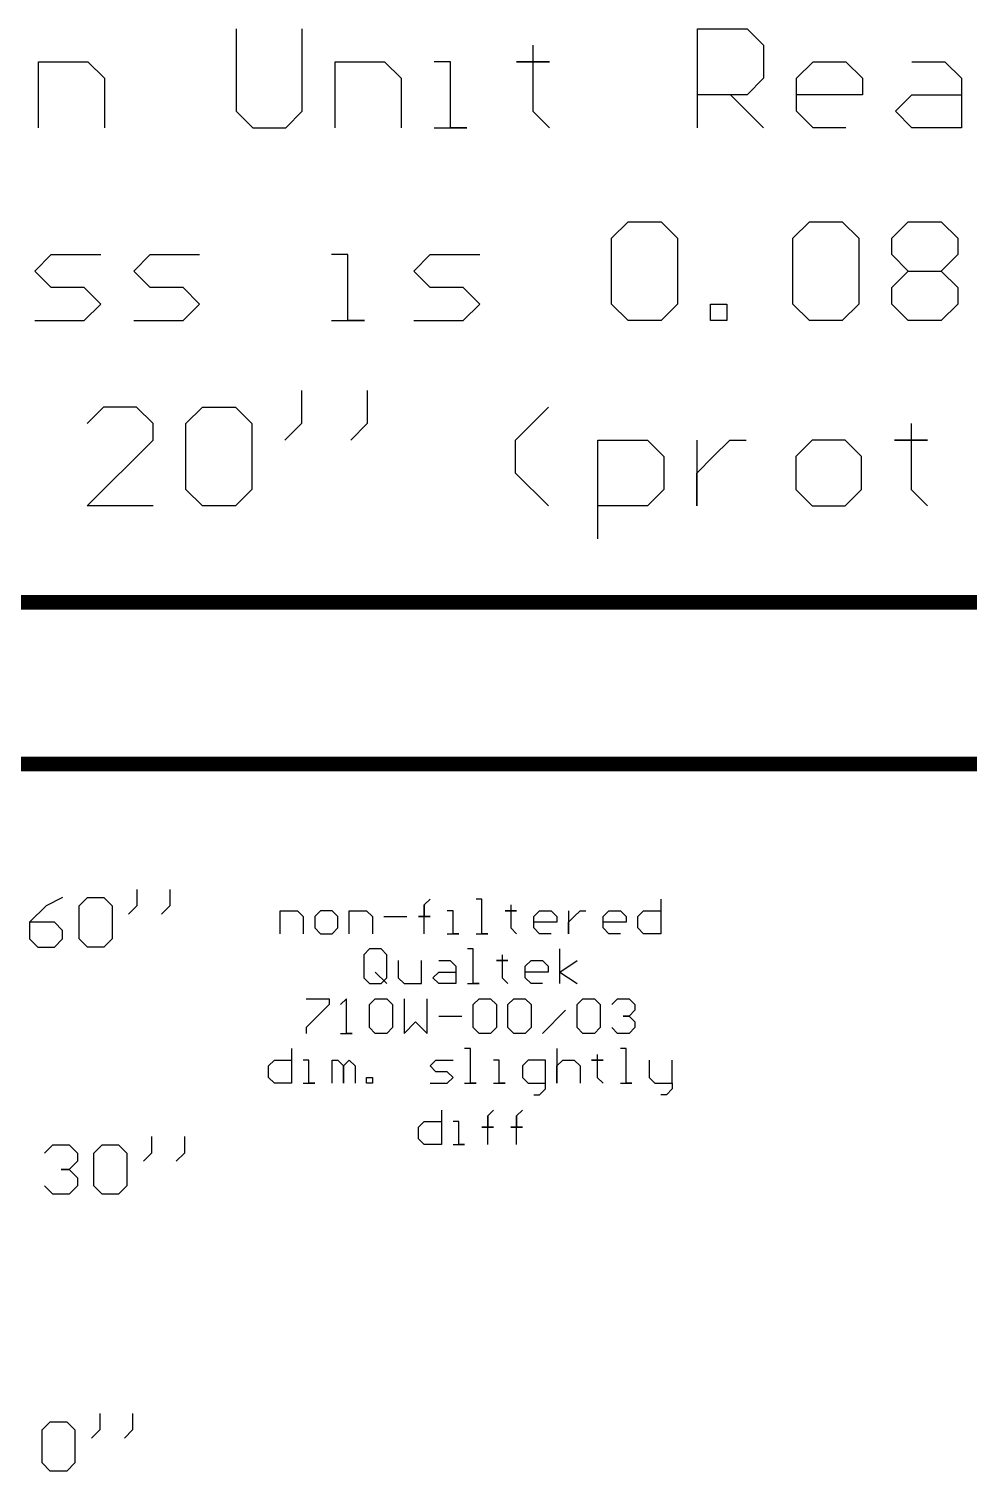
# Model space of a CAD drawing. Extents: x 0 to 21.5, y -4.9 to 8.4.
# Drawn here: x 10.517 to 12.418, y 5.463 to 8.38 of the extents above; entities that cross this region are included whole.
import ezdxf

# ---------------------------------------------------------------- set-up
doc = ezdxf.new("R2010")
doc.units = 0
doc.header["$MEASUREMENT"] = 0
doc.layers.add('MECHANICAL1', color=6, linetype='CONTINUOUS')
doc.layers.add('TOPLAYER', color=1, linetype='CONTINUOUS')

msp = doc.modelspace()

# ---------------------------------------------------------------- linework, layer by layer
at = {"layer": 'MECHANICAL1'}
for p, q in [((10.9365, 8.3799), (10.9365, 8.2133)), ((11.0698, 8.2133), (11.0698, 8.3799)), ((11.8695, 8.18), (11.8695, 8.3799)), ((11.8695, 8.3799), (11.9695, 8.3799)), ((11.9695, 8.3799), (12.0028, 8.3466)), ((11.5363, 8.3466), (11.5363, 8.3133)), ((12.0028, 8.3466), (12.0028, 8.28)), ((10.5366, 8.18), (10.5366, 8.3133)), ((10.5366, 8.3133), (10.6366, 8.3133)), ((10.6366, 8.3133), (10.6699, 8.28)), ((11.1364, 8.18), (11.1364, 8.3133)), ((11.1364, 8.3133), (11.2364, 8.3133)), ((11.2364, 8.3133), (11.2697, 8.28)), ((11.3697, 8.3133), (11.3364, 8.3133)), ((11.3697, 8.18), (11.3697, 8.3133)), ((11.5363, 8.3133), (11.503, 8.3133)), ((11.503, 8.3133), (11.5696, 8.3133)), ((11.5696, 8.3133), (11.5363, 8.3133)), ((11.5363, 8.3133), (11.5363, 8.2133)), ((12.0695, 8.28), (12.1028, 8.3133)), ((12.1028, 8.3133), (12.1694, 8.3133)), ((12.1694, 8.3133), (12.2028, 8.28)), ((12.3027, 8.3133), (12.3694, 8.3133)), ((12.3694, 8.3133), (12.4027, 8.28)), ((10.6699, 8.28), (10.6699, 8.18)), ((11.2697, 8.28), (11.2697, 8.18)), ((12.0028, 8.28), (11.9695, 8.2466)), ((12.0695, 8.2133), (12.0695, 8.28)), ((12.2028, 8.28), (12.2028, 8.2466)), ((12.4027, 8.28), (12.4027, 8.18)), ((11.9695, 8.2466), (11.8695, 8.2466)), ((11.9362, 8.2466), (12.0028, 8.18)), ((12.2028, 8.2466), (12.0695, 8.2466)), ((12.2694, 8.2133), (12.3027, 8.2466)), ((12.3027, 8.2466), (12.4027, 8.2466)), ((10.9365, 8.2133), (10.9698, 8.18)), ((11.0365, 8.18), (11.0698, 8.2133)), ((11.5363, 8.2133), (11.5696, 8.18)), ((12.1028, 8.18), (12.0695, 8.2133)), ((12.3027, 8.18), (12.2694, 8.2133)), ((10.9698, 8.18), (11.0365, 8.18)), ((11.3364, 8.18), (11.403, 8.18)), ((11.403, 8.18), (11.3697, 8.18)), ((12.1694, 8.18), (12.1028, 8.18)), ((12.4027, 8.18), (12.3027, 8.18)), ((11.6955, 7.9566), (11.7288, 7.9899)), ((11.7288, 7.9899), (11.7954, 7.9899)), ((11.7954, 7.9899), (11.8288, 7.9566)), ((12.062, 7.9566), (12.0954, 7.9899)), ((12.0954, 7.9899), (12.162, 7.9899)), ((12.162, 7.9899), (12.1953, 7.9566)), ((12.262, 7.9566), (12.2953, 7.9899)), ((12.2953, 7.9899), (12.3619, 7.9899)), ((12.3619, 7.9899), (12.3953, 7.9566)), ((11.6955, 7.8233), (11.6955, 7.9566)), ((11.8288, 7.9566), (11.8288, 7.8233)), ((12.062, 7.8233), (12.062, 7.9566)), ((12.1953, 7.9566), (12.1953, 7.8233)), ((12.262, 7.9233), (12.262, 7.9566)), ((12.3953, 7.9566), (12.3953, 7.9233)), ((10.5292, 7.89), (10.5625, 7.9233)), ((10.5625, 7.9233), (10.6625, 7.9233)), ((10.7291, 7.89), (10.7625, 7.9233)), ((10.7625, 7.9233), (10.8624, 7.9233)), ((11.1623, 7.9233), (11.129, 7.9233)), ((11.1623, 7.79), (11.1623, 7.9233)), ((11.2956, 7.89), (11.3289, 7.9233)), ((11.3289, 7.9233), (11.4289, 7.9233)), ((12.2953, 7.89), (12.262, 7.9233)), ((12.3953, 7.9233), (12.3619, 7.89)), ((10.5625, 7.8566), (10.5292, 7.89)), ((10.7625, 7.8566), (10.7291, 7.89)), ((11.3289, 7.8566), (11.2956, 7.89)), ((12.262, 7.8566), (12.2953, 7.89)), ((12.2953, 7.89), (12.3619, 7.89)), ((12.3619, 7.89), (12.3953, 7.8566)), ((10.6292, 7.8566), (10.5625, 7.8566)), ((10.6625, 7.8233), (10.6292, 7.8566)), ((10.8291, 7.8566), (10.7625, 7.8566)), ((10.8624, 7.8233), (10.8291, 7.8566)), ((11.3956, 7.8566), (11.3289, 7.8566)), ((11.4289, 7.8233), (11.3956, 7.8566)), ((12.262, 7.8233), (12.262, 7.8566)), ((12.3953, 7.8566), (12.3953, 7.8233)), ((10.6292, 7.79), (10.6625, 7.8233)), ((10.8291, 7.79), (10.8624, 7.8233)), ((11.3956, 7.79), (11.4289, 7.8233)), ((11.7288, 7.79), (11.6955, 7.8233)), ((11.8288, 7.8233), (11.7954, 7.79)), ((11.8954, 7.79), (11.8954, 7.8233)), ((11.8954, 7.8233), (11.9287, 7.8233)), ((11.9287, 7.8233), (11.9287, 7.79)), ((12.0954, 7.79), (12.062, 7.8233)), ((12.1953, 7.8233), (12.162, 7.79)), ((12.2953, 7.79), (12.262, 7.8233)), ((12.3953, 7.8233), (12.3619, 7.79)), ((10.5292, 7.79), (10.6292, 7.79)), ((10.7291, 7.79), (10.8291, 7.79)), ((11.129, 7.79), (11.1956, 7.79)), ((11.1956, 7.79), (11.1623, 7.79)), ((11.2956, 7.79), (11.3956, 7.79)), ((11.7954, 7.79), (11.7288, 7.79)), ((11.9287, 7.79), (11.8954, 7.79)), ((12.162, 7.79), (12.0954, 7.79)), ((12.3619, 7.79), (12.2953, 7.79)), ((11.0681, 7.6483), (11.0681, 7.5816)), ((11.2014, 7.6483), (11.2014, 7.5816)), ((10.6682, 7.6149), (10.6349, 7.5816)), ((10.7348, 7.6149), (10.6682, 7.6149)), ((10.7682, 7.5816), (10.7348, 7.6149)), ((10.8348, 7.5816), (10.8681, 7.6149)), ((10.8681, 7.6149), (10.9348, 7.6149)), ((10.9348, 7.6149), (10.9681, 7.5816)), ((11.5013, 7.5483), (11.5679, 7.6149)), ((10.7682, 7.5483), (10.7682, 7.5816)), ((10.8348, 7.4483), (10.8348, 7.5816)), ((10.9681, 7.5816), (10.9681, 7.4483)), ((11.0681, 7.5816), (11.0347, 7.5483)), ((11.2014, 7.5816), (11.168, 7.5483)), ((12.301, 7.5816), (12.301, 7.5483)), ((10.6349, 7.415), (10.7682, 7.5483)), ((11.5013, 7.4816), (11.5013, 7.5483)), ((11.6679, 7.3484), (11.6679, 7.5483)), ((11.6679, 7.5483), (11.7678, 7.5483)), ((11.7678, 7.5483), (11.8012, 7.515)), ((11.8678, 7.5483), (11.8678, 7.415)), ((11.9011, 7.515), (11.9344, 7.5483)), ((11.9344, 7.5483), (11.9678, 7.5483)), ((12.1011, 7.5483), (12.0677, 7.515)), ((12.1677, 7.5483), (12.1011, 7.5483)), ((12.201, 7.515), (12.1677, 7.5483)), ((12.301, 7.5483), (12.2677, 7.5483)), ((12.2677, 7.5483), (12.3343, 7.5483)), ((12.3343, 7.5483), (12.301, 7.5483)), ((12.301, 7.5483), (12.301, 7.4483)), ((11.8012, 7.515), (11.8012, 7.4483)), ((11.8678, 7.4816), (11.9011, 7.515)), ((12.0677, 7.515), (12.0677, 7.4483)), ((12.201, 7.4483), (12.201, 7.515)), ((11.5679, 7.415), (11.5013, 7.4816)), ((11.8678, 7.415), (11.8678, 7.4816)), ((10.8681, 7.415), (10.8348, 7.4483)), ((10.9681, 7.4483), (10.9348, 7.415)), ((11.8012, 7.4483), (11.7678, 7.415)), ((12.0677, 7.4483), (12.1011, 7.415)), ((12.1677, 7.415), (12.201, 7.4483)), ((12.301, 7.4483), (12.3343, 7.415)), ((10.7682, 7.415), (10.6349, 7.415)), ((10.9348, 7.415), (10.8681, 7.415)), ((11.7678, 7.415), (11.6679, 7.415)), ((12.1011, 7.415), (12.1677, 7.415)), ((10.5854, 6.623), (10.5521, 6.6063)), ((10.6187, 6.6063), (10.6354, 6.623)), ((10.6354, 6.623), (10.6687, 6.623)), ((10.6687, 6.623), (10.6854, 6.6063)), ((10.7353, 6.6396), (10.7353, 6.6063)), ((10.802, 6.6396), (10.802, 6.6063)), ((10.5521, 6.6063), (10.5187, 6.573)), ((10.6187, 6.5397), (10.6187, 6.6063)), ((10.6854, 6.6063), (10.6854, 6.5397)), ((10.7353, 6.6063), (10.7187, 6.5896)), ((10.802, 6.6063), (10.7853, 6.5896)), ((10.5187, 6.573), (10.5187, 6.5397)), ((10.5687, 6.573), (10.5187, 6.573)), ((10.5854, 6.5563), (10.5687, 6.573)), ((10.5187, 6.5397), (10.5354, 6.523)), ((10.5687, 6.523), (10.5854, 6.5397)), ((10.5854, 6.5397), (10.5854, 6.5563)), ((10.6354, 6.523), (10.6187, 6.5397)), ((10.6854, 6.5397), (10.6687, 6.523)), ((10.5354, 6.523), (10.5687, 6.523)), ((10.6687, 6.523), (10.6354, 6.523)), ((10.7653, 6.1396), (10.7653, 6.1063)), ((10.832, 6.1396), (10.832, 6.1063)), ((10.5487, 6.1063), (10.5654, 6.123)), ((10.5654, 6.123), (10.5987, 6.123)), ((10.5987, 6.123), (10.6154, 6.1063)), ((10.6154, 6.1063), (10.6154, 6.0896)), ((10.6487, 6.1063), (10.6654, 6.123)), ((10.6487, 6.0397), (10.6487, 6.1063)), ((10.6654, 6.123), (10.6987, 6.123)), ((10.6987, 6.123), (10.7154, 6.1063)), ((10.7154, 6.1063), (10.7154, 6.0397)), ((10.7653, 6.1063), (10.7487, 6.0896)), ((10.832, 6.1063), (10.8153, 6.0896)), ((10.5987, 6.073), (10.5821, 6.073)), ((10.5821, 6.073), (10.5987, 6.073)), ((10.6154, 6.0896), (10.5987, 6.073)), ((10.5987, 6.073), (10.6154, 6.0563)), ((10.5654, 6.023), (10.5487, 6.0397)), ((10.6154, 6.0397), (10.5987, 6.023)), ((10.6154, 6.0563), (10.6154, 6.0397)), ((10.6654, 6.023), (10.6487, 6.0397)), ((10.7154, 6.0397), (10.6987, 6.023)), ((10.5987, 6.023), (10.5654, 6.023)), ((10.6987, 6.023), (10.6654, 6.023)), ((10.6604, 5.5796), (10.6604, 5.5463)), ((10.727, 5.5796), (10.727, 5.5463)), ((10.5437, 5.5463), (10.5604, 5.563)), ((10.5437, 5.4797), (10.5437, 5.5463)), ((10.5604, 5.563), (10.5937, 5.563)), ((10.5937, 5.563), (10.6104, 5.5463)), ((10.6104, 5.5463), (10.6104, 5.4797)), ((10.6604, 5.5463), (10.6437, 5.5296)), ((10.727, 5.5463), (10.7104, 5.5296)), ((10.5604, 5.463), (10.5437, 5.4797)), ((10.5937, 5.463), (10.5604, 5.463)), ((10.6104, 5.4797), (10.5937, 5.463))]:
    msp.add_line(p, q, dxfattribs=at)
at = {"layer": 'MECHANICAL1', "const_width": 0.03}
for points in [[(2, 7.22), (18.73, 7.22)], [(2.12, 6.893), (18.61, 6.893)]]:
    msp.add_lwpolyline(points, dxfattribs=at)
at = {"layer": 'TOPLAYER'}
for p, q in [((11.0251, 6.5499), (11.0251, 6.5965)), ((11.0251, 6.5965), (11.0601, 6.5965)), ((11.0601, 6.5965), (11.0718, 6.5849)), ((11.1068, 6.5965), (11.0951, 6.5849)), ((11.1301, 6.5965), (11.1068, 6.5965)), ((11.1418, 6.5849), (11.1301, 6.5965)), ((11.1651, 6.5499), (11.1651, 6.5965)), ((11.1651, 6.5965), (11.2001, 6.5965)), ((11.2001, 6.5965), (11.2117, 6.5849)), ((11.3167, 6.6082), (11.3284, 6.6199)), ((11.3167, 6.5499), (11.3167, 6.6082)), ((11.3167, 6.6082), (11.3167, 6.5849)), ((11.3167, 6.5849), (11.3167, 6.6082)), ((11.375, 6.5965), (11.3633, 6.5965)), ((11.375, 6.5499), (11.375, 6.5965)), ((11.4333, 6.6199), (11.4217, 6.6199)), ((11.4333, 6.5499), (11.4333, 6.6199)), ((11.4916, 6.5965), (11.48, 6.5965)), ((11.48, 6.5965), (11.5033, 6.5965)), ((11.4916, 6.6082), (11.4916, 6.5965)), ((11.5033, 6.5965), (11.4916, 6.5965)), ((11.4916, 6.5965), (11.4916, 6.5615)), ((11.5383, 6.5849), (11.55, 6.5965)), ((11.55, 6.5965), (11.5733, 6.5965)), ((11.5733, 6.5965), (11.5849, 6.5849)), ((11.6083, 6.5965), (11.6083, 6.5499)), ((11.6199, 6.5849), (11.6316, 6.5965)), ((11.6316, 6.5965), (11.6433, 6.5965)), ((11.6782, 6.5849), (11.6899, 6.5965)), ((11.6899, 6.5965), (11.7132, 6.5965)), ((11.7132, 6.5965), (11.7249, 6.5849)), ((11.7482, 6.5849), (11.7599, 6.5965)), ((11.7599, 6.5965), (11.7949, 6.5965)), ((11.7949, 6.6199), (11.7949, 6.5499)), ((11.0718, 6.5849), (11.0718, 6.5499)), ((11.0951, 6.5849), (11.0951, 6.5615)), ((11.1418, 6.5615), (11.1418, 6.5849)), ((11.2117, 6.5849), (11.2117, 6.5499)), ((11.2351, 6.5849), (11.2817, 6.5849)), ((11.3167, 6.5849), (11.305, 6.5849)), ((11.305, 6.5849), (11.3284, 6.5849)), ((11.3284, 6.5849), (11.3167, 6.5849)), ((11.5383, 6.5615), (11.5383, 6.5849)), ((11.5849, 6.5732), (11.5383, 6.5732)), ((11.5849, 6.5849), (11.5849, 6.5732)), ((11.6083, 6.5732), (11.6199, 6.5849)), ((11.6083, 6.5499), (11.6083, 6.5732)), ((11.6782, 6.5615), (11.6782, 6.5849)), ((11.7249, 6.5732), (11.6782, 6.5732)), ((11.7249, 6.5849), (11.7249, 6.5732)), ((11.7482, 6.5615), (11.7482, 6.5849)), ((11.0951, 6.5615), (11.1068, 6.5499)), ((11.1068, 6.5499), (11.1301, 6.5499)), ((11.1301, 6.5499), (11.1418, 6.5615)), ((11.3633, 6.5499), (11.3867, 6.5499)), ((11.3867, 6.5499), (11.375, 6.5499)), ((11.4217, 6.5499), (11.445, 6.5499)), ((11.445, 6.5499), (11.4333, 6.5499)), ((11.4916, 6.5615), (11.5033, 6.5499)), ((11.55, 6.5499), (11.5383, 6.5615)), ((11.5733, 6.5499), (11.55, 6.5499)), ((11.6899, 6.5499), (11.6782, 6.5615)), ((11.7132, 6.5499), (11.6899, 6.5499)), ((11.7599, 6.5499), (11.7482, 6.5615)), ((11.7949, 6.5499), (11.7599, 6.5499)), ((11.2059, 6.5191), (11.1942, 6.5074)), ((11.1942, 6.5074), (11.1942, 6.4608)), ((11.2292, 6.5191), (11.2059, 6.5191)), ((11.2409, 6.5074), (11.2292, 6.5191)), ((11.2409, 6.4608), (11.2409, 6.5074)), ((11.4158, 6.5191), (11.4042, 6.5191)), ((11.4158, 6.4491), (11.4158, 6.5191)), ((11.4741, 6.5074), (11.4741, 6.4958)), ((11.5908, 6.4491), (11.5908, 6.5191)), ((11.2642, 6.4958), (11.2642, 6.4608)), ((11.3109, 6.4491), (11.3109, 6.4958)), ((11.3459, 6.4958), (11.3692, 6.4958)), ((11.3692, 6.4958), (11.3808, 6.4841)), ((11.3808, 6.4841), (11.3808, 6.4491)), ((11.4741, 6.4958), (11.4625, 6.4958)), ((11.4625, 6.4958), (11.4858, 6.4958)), ((11.4858, 6.4958), (11.4741, 6.4958)), ((11.4741, 6.4958), (11.4741, 6.4608)), ((11.5208, 6.4841), (11.5325, 6.4958)), ((11.5208, 6.4608), (11.5208, 6.4841)), ((11.5325, 6.4958), (11.5558, 6.4958)), ((11.5558, 6.4958), (11.5674, 6.4841)), ((11.5674, 6.4841), (11.5674, 6.4724)), ((11.5908, 6.4724), (11.6258, 6.4958)), ((11.1942, 6.4608), (11.2059, 6.4491)), ((11.2059, 6.4491), (11.2292, 6.4491)), ((11.2176, 6.4724), (11.2409, 6.4491)), ((11.2292, 6.4491), (11.2409, 6.4608)), ((11.2642, 6.4608), (11.2759, 6.4491)), ((11.2759, 6.4491), (11.3109, 6.4491)), ((11.3342, 6.4608), (11.3459, 6.4724)), ((11.3459, 6.4491), (11.3342, 6.4608)), ((11.3459, 6.4724), (11.3808, 6.4724)), ((11.3808, 6.4491), (11.3459, 6.4491)), ((11.4042, 6.4491), (11.4275, 6.4491)), ((11.4275, 6.4491), (11.4158, 6.4491)), ((11.4741, 6.4608), (11.4858, 6.4491)), ((11.5674, 6.4724), (11.5208, 6.4724)), ((11.5325, 6.4491), (11.5208, 6.4608)), ((11.5558, 6.4491), (11.5325, 6.4491)), ((11.5908, 6.4724), (11.6258, 6.4491)), ((11.0776, 6.4183), (11.1243, 6.4183)), ((11.1243, 6.4183), (11.1243, 6.4066)), ((11.1592, 6.4183), (11.1476, 6.4066)), ((11.1592, 6.3483), (11.1592, 6.4183)), ((11.2059, 6.4066), (11.2176, 6.4183)), ((11.2176, 6.4183), (11.2409, 6.4183)), ((11.2409, 6.4183), (11.2526, 6.4066)), ((11.2759, 6.4183), (11.2759, 6.3483)), ((11.3225, 6.3483), (11.3225, 6.4183)), ((11.4158, 6.4066), (11.4275, 6.4183)), ((11.4275, 6.4183), (11.4508, 6.4183)), ((11.4508, 6.4183), (11.4625, 6.4066)), ((11.4858, 6.4066), (11.4975, 6.4183)), ((11.4975, 6.4183), (11.5208, 6.4183)), ((11.5208, 6.4183), (11.5325, 6.4066)), ((11.6258, 6.4066), (11.6374, 6.4183)), ((11.6374, 6.4183), (11.6608, 6.4183)), ((11.6608, 6.4183), (11.6724, 6.4066)), ((11.6957, 6.4066), (11.7074, 6.4183)), ((11.7074, 6.4183), (11.7307, 6.4183)), ((11.7307, 6.4183), (11.7424, 6.4066)), ((11.1243, 6.4066), (11.0776, 6.36)), ((11.2059, 6.36), (11.2059, 6.4066)), ((11.2526, 6.4066), (11.2526, 6.36)), ((11.4158, 6.36), (11.4158, 6.4066)), ((11.4625, 6.4066), (11.4625, 6.36)), ((11.4858, 6.36), (11.4858, 6.4066)), ((11.5325, 6.4066), (11.5325, 6.36)), ((11.5558, 6.3483), (11.6024, 6.395)), ((11.6258, 6.36), (11.6258, 6.4066)), ((11.6724, 6.4066), (11.6724, 6.36)), ((11.7424, 6.395), (11.7307, 6.3833)), ((11.7424, 6.4066), (11.7424, 6.395)), ((11.0776, 6.36), (11.0776, 6.3483)), ((11.2176, 6.3483), (11.2059, 6.36)), ((11.2526, 6.36), (11.2409, 6.3483)), ((11.2759, 6.3483), (11.2992, 6.3717)), ((11.2992, 6.3717), (11.3225, 6.3483)), ((11.3459, 6.3833), (11.3925, 6.3833)), ((11.4275, 6.3483), (11.4158, 6.36)), ((11.4625, 6.36), (11.4508, 6.3483)), ((11.4975, 6.3483), (11.4858, 6.36)), ((11.5325, 6.36), (11.5208, 6.3483)), ((11.6374, 6.3483), (11.6258, 6.36)), ((11.6724, 6.36), (11.6608, 6.3483)), ((11.7074, 6.3483), (11.6957, 6.36)), ((11.7307, 6.3833), (11.7191, 6.3833)), ((11.7191, 6.3833), (11.7307, 6.3833)), ((11.7307, 6.3833), (11.7424, 6.3717)), ((11.7424, 6.36), (11.7307, 6.3483)), ((11.7424, 6.3717), (11.7424, 6.36)), ((11.1476, 6.3483), (11.1709, 6.3483)), ((11.1709, 6.3483), (11.1592, 6.3483)), ((11.2409, 6.3483), (11.2176, 6.3483)), ((11.4508, 6.3483), (11.4275, 6.3483)), ((11.5208, 6.3483), (11.4975, 6.3483)), ((11.6608, 6.3483), (11.6374, 6.3483)), ((11.7307, 6.3483), (11.7074, 6.3483)), ((11.0485, 6.3175), (11.0485, 6.2476)), ((11.41, 6.3175), (11.3983, 6.3175)), ((11.41, 6.2476), (11.41, 6.3175)), ((11.5849, 6.3175), (11.5849, 6.2476)), ((11.6666, 6.3059), (11.6666, 6.2942)), ((11.7249, 6.3175), (11.7132, 6.3175)), ((11.7249, 6.2476), (11.7249, 6.3175)), ((11.0018, 6.2825), (11.0135, 6.2942)), ((11.0018, 6.2592), (11.0018, 6.2825)), ((11.0135, 6.2942), (11.0485, 6.2942)), ((11.0834, 6.2942), (11.0718, 6.2942)), ((11.0834, 6.2476), (11.0834, 6.2942)), ((11.1301, 6.2476), (11.1301, 6.2942)), ((11.1301, 6.2942), (11.1418, 6.2942)), ((11.1418, 6.2942), (11.1534, 6.2825)), ((11.1534, 6.2825), (11.1651, 6.2942)), ((11.1534, 6.2825), (11.1534, 6.2476)), ((11.1534, 6.2476), (11.1534, 6.2825)), ((11.1651, 6.2942), (11.1767, 6.2825)), ((11.1767, 6.2825), (11.1767, 6.2476)), ((11.3284, 6.2825), (11.34, 6.2942)), ((11.34, 6.2709), (11.3284, 6.2825)), ((11.34, 6.2942), (11.375, 6.2942)), ((11.4683, 6.2942), (11.4567, 6.2942)), ((11.4683, 6.2476), (11.4683, 6.2942)), ((11.5266, 6.2942), (11.515, 6.2825)), ((11.515, 6.2825), (11.515, 6.2592)), ((11.5616, 6.2942), (11.5266, 6.2942)), ((11.5616, 6.2359), (11.5616, 6.2942)), ((11.5849, 6.2825), (11.5966, 6.2942)), ((11.5849, 6.2476), (11.5849, 6.2825)), ((11.5966, 6.2942), (11.6199, 6.2942)), ((11.6199, 6.2942), (11.6316, 6.2825)), ((11.6316, 6.2825), (11.6316, 6.2476)), ((11.6666, 6.2942), (11.6549, 6.2942)), ((11.6549, 6.2942), (11.6782, 6.2942)), ((11.6782, 6.2942), (11.6666, 6.2942)), ((11.6666, 6.2942), (11.6666, 6.2592)), ((11.7715, 6.2942), (11.7715, 6.2592)), ((11.8182, 6.2476), (11.8182, 6.2942)), ((11.0135, 6.2476), (11.0018, 6.2592)), ((11.0485, 6.2476), (11.0135, 6.2476)), ((11.0718, 6.2476), (11.0951, 6.2476)), ((11.0951, 6.2476), (11.0834, 6.2476)), ((11.2001, 6.2476), (11.2001, 6.2592)), ((11.2001, 6.2592), (11.2117, 6.2592)), ((11.2117, 6.2476), (11.2001, 6.2476)), ((11.2117, 6.2592), (11.2117, 6.2476)), ((11.3284, 6.2476), (11.3633, 6.2476)), ((11.3633, 6.2709), (11.34, 6.2709)), ((11.375, 6.2592), (11.3633, 6.2709)), ((11.3633, 6.2476), (11.375, 6.2592)), ((11.3983, 6.2476), (11.4217, 6.2476)), ((11.4217, 6.2476), (11.41, 6.2476)), ((11.4567, 6.2476), (11.48, 6.2476)), ((11.48, 6.2476), (11.4683, 6.2476)), ((11.515, 6.2592), (11.5266, 6.2476)), ((11.5266, 6.2476), (11.5616, 6.2476)), ((11.6666, 6.2592), (11.6782, 6.2476)), ((11.7132, 6.2476), (11.7366, 6.2476)), ((11.7366, 6.2476), (11.7249, 6.2476)), ((11.7715, 6.2592), (11.7832, 6.2476)), ((11.7832, 6.2476), (11.8182, 6.2476)), ((11.8182, 6.2476), (11.8182, 6.2359)), ((11.5383, 6.2242), (11.55, 6.2242)), ((11.55, 6.2242), (11.5616, 6.2359)), ((11.8065, 6.2242), (11.7949, 6.2242)), ((11.8182, 6.2359), (11.8065, 6.2242)), ((11.3517, 6.1934), (11.3517, 6.1235)), ((11.445, 6.1818), (11.4567, 6.1934)), ((11.5033, 6.1818), (11.515, 6.1934)), ((11.305, 6.1584), (11.3167, 6.1701)), ((11.305, 6.1351), (11.305, 6.1584)), ((11.3167, 6.1701), (11.3517, 6.1701)), ((11.3867, 6.1701), (11.375, 6.1701)), ((11.3867, 6.1235), (11.3867, 6.1701)), ((11.445, 6.1584), (11.4333, 6.1584)), ((11.4333, 6.1584), (11.4567, 6.1584)), ((11.445, 6.1235), (11.445, 6.1818)), ((11.445, 6.1818), (11.445, 6.1584)), ((11.445, 6.1584), (11.445, 6.1818)), ((11.4567, 6.1584), (11.445, 6.1584)), ((11.5033, 6.1584), (11.4916, 6.1584)), ((11.4916, 6.1584), (11.515, 6.1584)), ((11.5033, 6.1235), (11.5033, 6.1818)), ((11.5033, 6.1818), (11.5033, 6.1584)), ((11.5033, 6.1584), (11.5033, 6.1818)), ((11.515, 6.1584), (11.5033, 6.1584)), ((11.3167, 6.1235), (11.305, 6.1351)), ((11.3517, 6.1235), (11.3167, 6.1235)), ((11.375, 6.1235), (11.3983, 6.1235)), ((11.3983, 6.1235), (11.3867, 6.1235))]:
    msp.add_line(p, q, dxfattribs=at)

doc.saveas('drawing.dxf')
